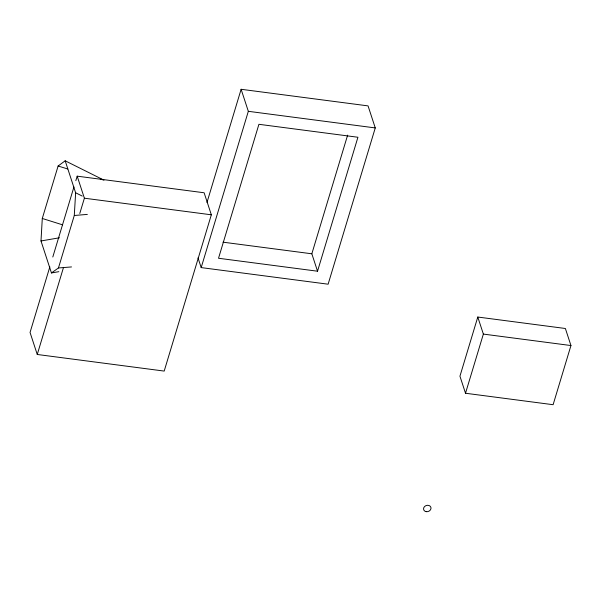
<?xml version="1.0" encoding="UTF-8"?>
<svg xmlns="http://www.w3.org/2000/svg" width="601" height="601" viewBox="0 0 601 601"><rect width="100%" height="100%" fill="white"/><g stroke="black" fill="none" stroke-linecap="round" stroke-linejoin="round"><path stroke-width="0.9" d="M58.838 271.675L51.453 272.952L40.996 240.963L42.288 218.471L58.109 166.011L65.178 160.798L103.981 180.157M51.453 272.952L58.455 267.956L74.284 215.489L75.636 192.778L65.178 160.798M49.83 266.882L30.05 332.451L37.254 354.477L164.193 371.08L211.334 214.805L204.13 192.771L77.191 176.168L75.831 180.661M52.805 257.003L73.938 186.949M37.254 354.477L63.533 267.362M79.783 213.468L84.388 198.202L77.191 176.168M206.984 202.447L241.121 89.286L368.06 105.889L375.264 127.923L328.123 284.198L201.185 267.595L198.014 257.897M201.185 267.595L248.326 111.313L241.121 89.286M317.531 271.209L357.933 137.253L258.918 124.302L218.516 258.257L317.531 271.209L311.836 253.795L347.633 135.127M477.787 317.035L459.938 376.196L465.512 393.249L553.108 404.706L570.95 345.545L565.376 328.492L477.787 317.035L483.362 334.088L465.512 393.249M40.996 240.963L59.461 237.778M74.284 215.489L87.355 214.399M58.455 267.956L71.511 266.934M248.326 111.313L375.264 127.923M84.388 198.202L211.334 214.805M223.001 242.173L311.836 253.795M483.362 334.088L570.95 345.545M58.109 166.011L67.815 169.001M100.45 179.068L103.094 179.887M42.288 218.471L62.542 224.827M75.636 192.778L82.239 196.076M426.229 511.669A3.801 3.148 -18.1 0 0 430.909 507.387A3.801 3.148 -18.1 0 0 424.682 506.44A3.801 3.148 -18.1 0 0 426.229 511.669"/></g></svg>
